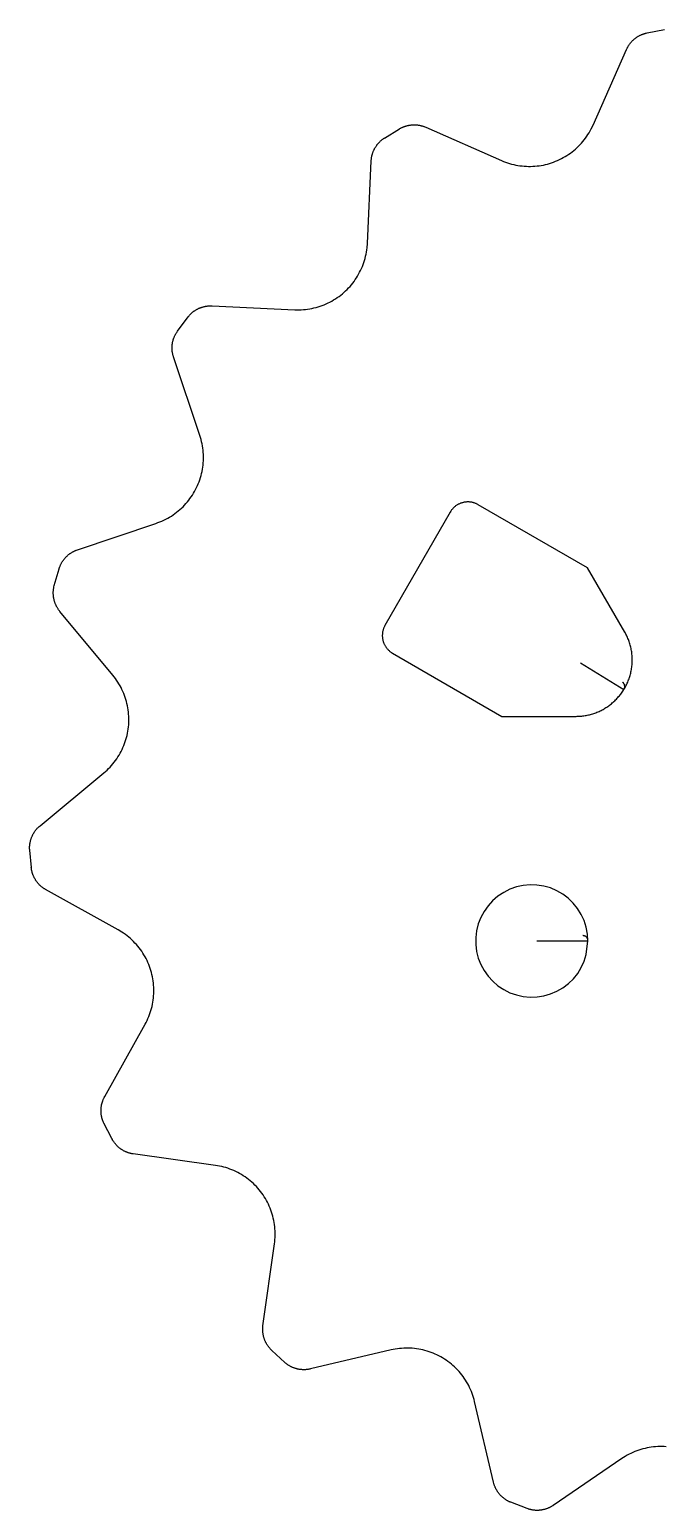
# Model space of a CAD drawing. Extents: x 15 to 767, y 15 to 763.
# Drawn here: x 15 to 326, y 38 to 763 of the extents above; entities that cross this region are included whole.
import ezdxf

# ---------------------------------------------------------------- set-up
doc = ezdxf.new("R2010")
doc.units = 0

msp = doc.modelspace()

# ---------------------------------------------------------------- linework, layer by layer
at = {"layer": 'Layer 0', "color": 5}
for p, q in [((317.399994, 761.599976), (325.799988, 763.200012)), ((290.899994, 716.400024), (307.299988, 753.5)), ((188.800003, 710.099976), (196.100006, 714.599976)), ((209, 715.400024), (246.100006, 699.099976)), ((180.399994, 658.400024), (182.300003, 698.900024)), ((104.400002, 627.900024), (144.899994, 626)), ((87.5, 615.599976), (92.599998, 622.5)), ((98.400002, 564.400024), (85.5, 602.900024)), ((288.200012, 499.700012), (234.699997, 530.5)), ((221, 526.900024), (189, 471.399994)), ((38.5, 508.5), (76.900002, 521.400024)), ((27.1, 490.899994), (29.5, 499.200012)), ((306.399994, 468.200012), (288.200012, 499.700012)), ((55.799999, 447.100006), (29.9, 478.299988)), ((192.699997, 457.799988), (246.199997, 426.899994)), ((284.700012, 453.100006), (306, 440.100006)), ((246.199997, 426.899994), (282.600006, 426.899994)), ((20.200001, 373.299988), (51.400002, 399.200012)), ((15.9, 352.899994), (15.1, 361.399994)), ((58.400002, 322.299988), (22.9, 342.100006)), ((263.399994, 316.899994), (288.399994, 316.899994)), ((51.799999, 240.699997), (71.599998, 276.100006)), ((55.299999, 220.100006), (51.400002, 227.699997)), ((106, 207), (65.800003, 212.600006)), ((129.300003, 128.399994), (134.899994, 168.600006)), ((140, 110.5), (133.699997, 116.300003)), ((192, 116.599998), (152.5, 107.300003)), ((242.199997, 51.799999), (232.899994, 91.300003)), ((304.899994, 63.400002), (271.399994, 40.5)), ((258.600006, 38.900002), (250.600006, 42))]:
    msp.add_line(p, q, dxfattribs=at)
for points in [[(307.299988, 753.5), (307.408081, 753.740906), (307.520721, 753.979675), (307.637848, 754.216309), (307.75943, 754.450684), (307.885437, 754.682678), (308.015778, 754.912292), (308.150452, 755.139404), (308.289398, 755.363953), (308.432556, 755.585754), (308.579865, 755.804871), (308.731293, 756.021179), (308.88678, 756.234558), (309.046295, 756.444946), (309.209747, 756.652283), (309.377075, 756.856567), (309.548248, 757.057556), (309.723175, 757.25531), (309.901794, 757.449768), (310.084076, 757.640747), (310.269958, 757.828308), (310.45932, 758.012268), (310.65213, 758.192627), (310.848297, 758.369324), (311.047791, 758.542297), (311.250519, 758.711487), (311.45639, 758.87677), (311.665375, 759.038147), (311.87735, 759.195557), (312.092285, 759.348877), (312.310059, 759.498169), (312.530609, 759.643311), (312.753876, 759.784241), (312.979767, 759.920959), (313.208191, 760.053345), (313.439087, 760.181396), (313.672363, 760.305115), (313.907898, 760.424316), (314.145691, 760.539124), (314.38559, 760.649353), (314.627533, 760.755066), (314.871429, 760.856201), (315.117188, 760.952698), (315.364746, 761.044495), (315.613983, 761.131653), (315.864807, 761.21405), (316.117157, 761.291687), (316.370941, 761.364563), (316.626038, 761.432617), (316.882385, 761.49585), (317.398468, 761.607788)], [(196.099991, 714.599976), (196.326981, 714.733276), (196.556442, 714.862305), (196.7883, 714.987), (197.022446, 715.1073), (197.25882, 715.223145), (197.49733, 715.334534), (197.7379, 715.441467), (197.980438, 715.543823), (198.224838, 715.641541), (198.471054, 715.734741), (198.718979, 715.823242), (198.968521, 715.907043), (199.219589, 715.986206), (199.472107, 716.060547), (199.725967, 716.130188), (199.98111, 716.195007), (200.237411, 716.255066), (200.494812, 716.310242), (200.753204, 716.360596), (201.012482, 716.406067), (201.272583, 716.446655), (201.533401, 716.4823), (201.79483, 716.513062), (202.056808, 716.53894), (202.319214, 716.559875), (202.581985, 716.575867), (202.844986, 716.586853), (203.10817, 716.592957), (203.371399, 716.594116), (203.634628, 716.590271), (203.89772, 716.581482), (204.160614, 716.56781), (204.423187, 716.549133), (204.685379, 716.525513), (204.947067, 716.497009), (205.208176, 716.463562), (205.468613, 716.425232), (205.728287, 716.381958), (205.987091, 716.333862), (206.244949, 716.280884), (206.50177, 716.223083), (206.757446, 716.160461), (207.011917, 716.093018), (207.26506, 716.020813), (207.5168, 715.943848), (207.767059, 715.862183), (208.015732, 715.775757), (208.262726, 715.684753), (208.50798, 715.589111), (208.992874, 715.383972)], [(246.099991, 699.100037), (247.062546, 698.693542), (248.037155, 698.316833), (249.022873, 697.970276), (250.018784, 697.654236), (251.023941, 697.368896), (252.037384, 697.114624), (253.058182, 696.891602), (254.085342, 696.700134), (255.117905, 696.540283), (256.154907, 696.412231), (257.195343, 696.316162), (258.238251, 696.252075), (259.282623, 696.220154), (260.327484, 696.220276), (261.371857, 696.252563), (262.414734, 696.316956), (263.455139, 696.41333), (264.492096, 696.541687), (265.524597, 696.701843), (266.551697, 696.893616), (267.572449, 697.116943), (268.585815, 697.371521), (269.590881, 697.657166), (270.5867, 697.973511), (271.572327, 698.320374), (272.546814, 698.697327), (273.509247, 699.104065), (274.45874, 699.540222), (275.394348, 700.005371), (276.315247, 700.499084), (277.22052, 701.020813), (278.109314, 701.570129), (278.980804, 702.146545), (279.834167, 702.749451), (280.668579, 703.378357), (281.483276, 704.032593), (282.277496, 704.711548), (283.050446, 705.414612), (283.801392, 706.141113), (284.529694, 706.89032), (285.234589, 707.66156), (285.915466, 708.454163), (286.571625, 709.267273), (287.202484, 710.10022), (287.807465, 710.952148), (288.385956, 711.822205), (288.937408, 712.709717), (289.461334, 713.61377), (289.957214, 714.533447), (290.863007, 716.416382)], [(182.299988, 698.900024), (182.313797, 699.16394), (182.332565, 699.42749), (182.356323, 699.690735), (182.385025, 699.95343), (182.418671, 700.215515), (182.45726, 700.476929), (182.500778, 700.73761), (182.549194, 700.997375), (182.602509, 701.256226), (182.66069, 701.513977), (182.723724, 701.77063), (182.79158, 702.026001), (182.864243, 702.28009), (182.941681, 702.532715), (183.02388, 702.783875), (183.110794, 703.033447), (183.202393, 703.281311), (183.29866, 703.527405), (183.399551, 703.771667), (183.50502, 704.013977), (183.615051, 704.254211), (183.729584, 704.492371), (183.848602, 704.728333), (183.972031, 704.961975), (184.099854, 705.193298), (184.23201, 705.422119), (184.368469, 705.648438), (184.509155, 705.872131), (184.654037, 706.09314), (184.80307, 706.31134), (184.956192, 706.526733), (185.113342, 706.739197), (185.274475, 706.948608), (185.439529, 707.155029), (185.608444, 707.358215), (185.781158, 707.558228), (185.957611, 707.754944), (186.137741, 707.948303), (186.321503, 708.138245), (186.508789, 708.324646), (186.69957, 708.507507), (186.893768, 708.686707), (187.091309, 708.862244), (187.29213, 709.034058), (187.49614, 709.201965), (187.703293, 709.366089), (187.913498, 709.526184), (188.126694, 709.682373), (188.342789, 709.834473), (188.783325, 710.126282)], [(144.900009, 626), (145.945801, 625.969971), (146.992004, 625.972046), (148.037659, 626.006348), (149.081772, 626.072754), (150.123352, 626.171204), (151.161407, 626.301636), (152.194962, 626.463928), (153.223038, 626.657898), (154.244675, 626.883362), (155.258881, 627.140137), (156.264725, 627.427979), (157.261261, 627.746582), (158.247513, 628.095642), (159.22258, 628.474915), (160.185532, 628.883911), (161.135437, 629.322388), (162.071442, 629.789795), (162.992615, 630.285767), (163.898117, 630.809814), (164.787094, 631.36145), (165.658676, 631.940186), (166.51207, 632.54541), (167.346451, 633.176575), (168.161041, 633.833069), (168.955063, 634.514343), (169.727768, 635.219666), (170.478424, 635.948425), (171.206345, 636.69989), (171.910797, 637.473389), (172.591156, 638.268127), (173.246765, 639.083496), (173.876999, 639.918579), (174.481277, 640.772644), (175.059006, 641.644836), (175.609665, 642.534424), (176.132706, 643.440552), (176.627655, 644.362244), (177.09404, 645.298767), (177.531418, 646.249207), (177.939362, 647.212585), (178.31752, 648.188049), (178.665512, 649.174683), (178.983002, 650.17157), (179.269714, 651.177734), (179.525345, 652.192261), (179.749695, 653.214111), (179.942505, 654.242432), (180.103638, 655.276184), (180.23291, 656.314392), (180.395447, 658.400208)], [(92.599983, 622.5), (92.764099, 622.707764), (92.932098, 622.912354), (93.103928, 623.11377), (93.279526, 623.31189), (93.458824, 623.506714), (93.641762, 623.698059), (93.828278, 623.885986), (94.018303, 624.070313), (94.211769, 624.251038), (94.408607, 624.428101), (94.608749, 624.601379), (94.812126, 624.770874), (95.018654, 624.936523), (95.228279, 625.098206), (95.44091, 625.255981), (95.656479, 625.409668), (95.874901, 625.559265), (96.096107, 625.704712), (96.320023, 625.846008), (96.546555, 625.982971), (96.775635, 626.115723), (97.007172, 626.24408), (97.241089, 626.368103), (97.47731, 626.48761), (97.715736, 626.602722), (97.956284, 626.713257), (98.198883, 626.819275), (98.443436, 626.920715), (98.689857, 627.017517), (98.938057, 627.109619), (99.18795, 627.197083), (99.439445, 627.279785), (99.692459, 627.357727), (99.946899, 627.430908), (100.202667, 627.499207), (100.459679, 627.562744), (100.71785, 627.621399), (100.977074, 627.675232), (101.237267, 627.724121), (101.498337, 627.768066), (101.760193, 627.807129), (102.022736, 627.841187), (102.285873, 627.870361), (102.549515, 627.894531), (102.81356, 627.913757), (103.077927, 627.927979), (103.342514, 627.937195), (103.607231, 627.941406), (103.871971, 627.940674), (104.401207, 627.924194)], [(85.500015, 602.900024), (85.42012, 603.149292), (85.344894, 603.400024), (85.274376, 603.652161), (85.208572, 603.905518), (85.147514, 604.160034), (85.091225, 604.41571), (85.039726, 604.672363), (84.993027, 604.929932), (84.951149, 605.188354), (84.914116, 605.44751), (84.88192, 605.707275), (84.854591, 605.967651), (84.83213, 606.228455), (84.814545, 606.489624), (84.801842, 606.751099), (84.794029, 607.012756), (84.791107, 607.274475), (84.793076, 607.536255), (84.799934, 607.797974), (84.811676, 608.059448), (84.828308, 608.320679), (84.849823, 608.581604), (84.876205, 608.842041), (84.907448, 609.101929), (84.943542, 609.361206), (84.984474, 609.619751), (85.030235, 609.877502), (85.080795, 610.134338), (85.136154, 610.390198), (85.196281, 610.64502), (85.261154, 610.898621), (85.330757, 611.15094), (85.405067, 611.401978), (85.484055, 611.65155), (85.567688, 611.899597), (85.655937, 612.146057), (85.748787, 612.390808), (85.846184, 612.633789), (85.948112, 612.874878), (86.05452, 613.114075), (86.165382, 613.351196), (86.280663, 613.586243), (86.400307, 613.819031), (86.524277, 614.049622), (86.652542, 614.277832), (86.785042, 614.503601), (86.921745, 614.726807), (87.062592, 614.94751), (87.207535, 615.165466), (87.509491, 615.593079)], [(76.899986, 521.399902), (77.887794, 521.747192), (78.864464, 522.124634), (79.829071, 522.531982), (80.780701, 522.96875), (81.718452, 523.434509), (82.641441, 523.928955), (83.548798, 524.451538), (84.439659, 525.001709), (85.313187, 525.579041), (86.168556, 526.182983), (87.004959, 526.812866), (87.821602, 527.468262), (88.617706, 528.148376), (89.392532, 528.852661), (90.145348, 529.580383), (90.875427, 530.330994), (91.582092, 531.103638), (92.264671, 531.897644), (92.922516, 532.71228), (93.555016, 533.546692), (94.16156, 534.400208), (94.741577, 535.271973), (95.294525, 536.161133), (95.819878, 537.066895), (96.317139, 537.988342), (96.785843, 538.924683), (97.22554, 539.874939), (97.635818, 540.838257), (98.016289, 541.813782), (98.366592, 542.800537), (98.686394, 543.797546), (98.975395, 544.803955), (99.233322, 545.818787), (99.459938, 546.841064), (99.655014, 547.869751), (99.818382, 548.904053), (99.949875, 549.94281), (100.04937, 550.985168), (100.116783, 552.030029), (100.152039, 553.076538), (100.155113, 554.123596), (100.125992, 555.170288), (100.064713, 556.215576), (99.971329, 557.258484), (99.845932, 558.297974), (99.688637, 559.333191), (99.499596, 560.363037), (99.278984, 561.386658), (99.027008, 562.402954), (98.42997, 564.409912)], [(234.700027, 530.5), (234.43129, 530.653809), (234.157913, 530.799194), (233.880173, 530.936096), (233.598312, 531.06427), (233.312637, 531.183655), (233.023392, 531.294189), (232.730865, 531.395691), (232.435333, 531.488098), (232.137085, 531.571289), (231.836395, 531.645203), (231.533569, 531.709778), (231.228882, 531.764954), (230.922638, 531.810669), (230.615128, 531.846863), (230.306641, 531.873535), (229.997482, 531.890625), (229.687927, 531.898132), (229.378296, 531.896057), (229.068878, 531.884399), (228.759979, 531.863159), (228.451874, 531.832397), (228.144882, 531.792053), (227.839264, 531.742249), (227.535355, 531.683044), (227.233414, 531.61438), (226.933746, 531.536438), (226.636642, 531.44928), (226.342377, 531.352966), (226.051224, 531.247559), (225.763489, 531.133179), (225.479431, 531.009949), (225.19931, 530.877991), (224.923431, 530.737427), (224.652023, 530.588379), (224.385361, 530.430969), (224.123703, 530.265442), (223.867294, 530.091858), (223.616394, 529.9104), (223.371216, 529.721313), (223.132019, 529.524658), (222.899033, 529.32074), (222.672455, 529.10968), (222.45253, 528.891724), (222.239471, 528.667053), (222.033463, 528.435852), (221.834702, 528.198425), (221.643402, 527.954956), (221.459732, 527.705688), (221.283859, 527.450867), (220.956223, 526.925476)], [(29.5, 499.200012), (29.577766, 499.451843), (29.660263, 499.702148), (29.747463, 499.950867), (29.839336, 500.197906), (29.935848, 500.443176), (30.036966, 500.686554), (30.142653, 500.928009), (30.252871, 501.167419), (30.36758, 501.404724), (30.486742, 501.639801), (30.610313, 501.87262), (30.738251, 502.103027), (30.870508, 502.331024), (31.007038, 502.556458), (31.147793, 502.779297), (31.292721, 502.99942), (31.441772, 503.216797), (31.594896, 503.431335), (31.752033, 503.642914), (31.913132, 503.851532), (32.078133, 504.057037), (32.246979, 504.25943), (32.419605, 504.458588), (32.595959, 504.654449), (32.77597, 504.846985), (32.959579, 505.036072), (33.146717, 505.221649), (33.337322, 505.403687), (33.531322, 505.582092), (33.728653, 505.756836), (33.929237, 505.927795), (34.133011, 506.09494), (34.339897, 506.25824), (34.549824, 506.417603), (34.762718, 506.572998), (34.978504, 506.724335), (35.197102, 506.871552), (35.418438, 507.014679), (35.642429, 507.153564), (35.868999, 507.288208), (36.098064, 507.418579), (36.329552, 507.544617), (36.563366, 507.666229), (36.799435, 507.783447), (37.03767, 507.896179), (37.277988, 508.004425), (37.520302, 508.108093), (37.764526, 508.207184), (38.010574, 508.301666), (38.50774, 508.476593)], [(29.9, 478.299988), (29.733629, 478.503479), (29.571093, 478.710022), (29.412447, 478.919586), (29.257746, 479.13208), (29.107046, 479.347412), (28.960396, 479.565521), (28.81785, 479.786346), (28.679459, 480.009827), (28.545269, 480.235809), (28.415327, 480.464294), (28.289679, 480.695129), (28.168369, 480.928314), (28.051439, 481.163696), (27.938931, 481.401245), (27.830883, 481.640839), (27.727333, 481.882416), (27.628317, 482.125916), (27.533871, 482.371185), (27.444027, 482.618195), (27.358818, 482.866821), (27.278271, 483.117035), (27.202414, 483.368683), (27.131277, 483.621704), (27.064882, 483.876007), (27.003252, 484.131531), (26.946411, 484.388153), (26.894379, 484.645782), (26.84717, 484.904327), (26.804804, 485.163757), (26.767294, 485.423889), (26.734655, 485.684692), (26.706898, 485.946075), (26.684032, 486.207916), (26.666065, 486.470123), (26.653004, 486.732635), (26.644852, 486.995361), (26.641613, 487.258179), (26.643288, 487.520996), (26.649876, 487.783752), (26.661375, 488.046326), (26.677782, 488.308655), (26.699091, 488.570648), (26.725292, 488.832153), (26.756378, 489.09317), (26.792339, 489.353516), (26.833162, 489.613159), (26.87883, 489.872009), (26.929331, 490.129944), (26.984644, 490.386902), (27.109621, 490.89743)], [(189.000015, 471.400024), (188.854034, 471.131287), (188.716339, 470.858215), (188.587097, 470.581055), (188.466385, 470.300049), (188.35434, 470.015503), (188.251068, 469.727631), (188.156647, 469.436737), (188.071182, 469.143097), (187.994766, 468.846985), (187.927429, 468.548645), (187.869278, 468.248413), (187.820343, 467.946533), (187.780685, 467.64328), (187.75032, 467.338959), (187.729294, 467.033875), (187.717621, 466.728271), (187.715317, 466.422455), (187.722366, 466.116699), (187.738785, 465.81131), (187.764557, 465.506592), (187.799637, 465.202789), (187.844009, 464.900177), (187.897629, 464.599091), (187.960434, 464.299805), (188.032379, 464.002563), (188.113403, 463.707642), (188.203415, 463.415375), (188.302338, 463.125977), (188.410065, 462.839783), (188.52652, 462.556976), (188.651581, 462.277893), (188.785126, 462.002777), (188.927032, 461.731873), (189.077164, 461.465424), (189.235397, 461.203705), (189.401566, 460.94696), (189.575516, 460.695435), (189.757095, 460.449341), (189.946121, 460.208923), (190.14241, 459.974426), (190.34581, 459.746033), (190.556091, 459.523987), (190.773087, 459.308472), (190.996567, 459.099701), (191.226349, 458.897888), (191.462204, 458.703186), (191.703903, 458.515808), (191.951218, 458.335938), (192.203949, 458.163696), (192.72464, 457.842834)], [(306, 440.099976), (306.298035, 440.595886), (306.585541, 441.097961), (306.862427, 441.605988), (307.12854, 442.11972), (307.383789, 442.638977), (307.628052, 443.163452), (307.861206, 443.692963), (308.08316, 444.227295), (308.293823, 444.766144), (308.493103, 445.309326), (308.680878, 445.856598), (308.857086, 446.407684), (309.021667, 446.962372), (309.17453, 447.520386), (309.315613, 448.081482), (309.444824, 448.645447), (309.562164, 449.212006), (309.667511, 449.780914), (309.760895, 450.351929), (309.842194, 450.924744), (309.911438, 451.499176), (309.968597, 452.074921), (310.01358, 452.651733), (310.046417, 453.229401), (310.067078, 453.807587), (310.075592, 454.386108), (310.071869, 454.964691), (310.056, 455.54303), (310.027954, 456.120941), (309.987732, 456.69812), (309.935394, 457.274323), (309.870911, 457.849304), (309.794342, 458.422791), (309.705719, 458.994537), (309.605072, 459.564301), (309.492432, 460.131805), (309.367889, 460.696808), (309.231476, 461.259094), (309.083252, 461.818359), (308.923279, 462.37439), (308.751617, 462.92691), (308.56839, 463.475708), (308.373627, 464.020508), (308.16745, 464.561127), (307.949921, 465.09726), (307.721161, 465.628693), (307.481262, 466.155182), (307.230316, 466.676514), (306.968475, 467.192444), (306.412476, 468.207184)], [(51.400002, 399.199982), (52.194588, 399.881622), (52.967773, 400.587433), (53.718826, 401.316742), (54.447029, 402.068878), (55.151691, 402.843109), (55.832142, 403.638702), (56.487732, 404.454895), (57.11784, 405.290955), (57.721867, 406.145996), (58.299236, 407.019287), (58.8494, 407.909973), (59.37183, 408.8172), (59.866035, 409.740082), (60.331547, 410.677795), (60.767914, 411.629425), (61.174728, 412.594025), (61.551601, 413.57074), (61.898174, 414.558594), (62.214119, 415.556671), (62.49913, 416.564026), (62.752941, 417.579681), (62.975311, 418.602692), (63.166023, 419.63208), (63.324902, 420.66684), (63.45179, 421.705994), (63.546574, 422.748596), (63.609158, 423.79361), (63.639484, 424.840088), (63.637524, 425.886963), (63.603279, 426.933289), (63.536781, 427.978088), (63.438099, 429.020325), (63.307316, 430.05899), (63.144566, 431.09317), (62.950001, 432.121826), (62.723804, 433.143982), (62.466194, 434.158691), (62.17741, 435.164978), (61.857735, 436.161865), (61.507465, 437.148407), (61.126938, 438.123688), (60.716515, 439.086792), (60.276585, 440.036774), (59.807568, 440.972717), (59.30991, 441.893768), (58.784084, 442.799011), (58.230591, 443.687622), (57.64996, 444.558746), (57.042736, 445.41156), (55.750862, 447.05896)], [(306.000031, 440.100006), (306.04303, 440.166779), (306.083893, 440.234833), (306.12262, 440.304169), (306.159119, 440.374664), (306.19342, 440.446289), (306.225433, 440.518951), (306.255127, 440.59256), (306.282501, 440.667084), (306.307526, 440.742462), (306.33017, 440.818542), (306.350403, 440.895325), (306.368195, 440.972717), (306.383575, 441.050598), (306.396484, 441.128937), (306.406921, 441.207672), (306.414886, 441.286652), (306.420349, 441.365875), (306.423309, 441.445221), (306.423798, 441.524597), (306.421753, 441.603973), (306.417236, 441.683258), (306.410248, 441.762329), (306.400726, 441.841156), (306.388763, 441.919647), (306.374329, 441.997742), (306.357452, 442.075317), (306.338135, 442.152344), (306.316406, 442.228699), (306.292297, 442.304352), (306.265808, 442.379211), (306.237, 442.453186), (306.205841, 442.526215), (306.172424, 442.598236), (306.136749, 442.669189), (306.098877, 442.738953), (306.058807, 442.807495), (306.016602, 442.874756), (305.972321, 442.940674), (305.925995, 443.005127), (305.877625, 443.068115), (305.827332, 443.129547), (305.775116, 443.189362), (305.721039, 443.247498), (305.665192, 443.303925), (305.607574, 443.358551), (305.548248, 443.411346), (305.487305, 443.46225), (305.424805, 443.5112), (305.360779, 443.558167), (305.228485, 443.645966)], [(282.600006, 426.899994), (283.150208, 426.907501), (283.700165, 426.926025), (284.249664, 426.955536), (284.798431, 426.996033), (285.346283, 427.047516), (285.893005, 427.109955), (286.438354, 427.183289), (286.982117, 427.267548), (287.524109, 427.362671), (288.064087, 427.468597), (288.601837, 427.585327), (289.137115, 427.712769), (289.669769, 427.850922), (290.199554, 427.999695), (290.726227, 428.159027), (291.249634, 428.328888), (291.769531, 428.509155), (292.285706, 428.699829), (292.797974, 428.900757), (293.306122, 429.111908), (293.809937, 429.333191), (294.309204, 429.564514), (294.803772, 429.805756), (295.293396, 430.056854), (295.777924, 430.317719), (296.257111, 430.588196), (296.730804, 430.868225), (297.198792, 431.157684), (297.660889, 431.456421), (298.116913, 431.764374), (298.566711, 432.08139), (299.01004, 432.407318), (299.446777, 432.742065), (299.87674, 433.08548), (300.299744, 433.437439), (300.715607, 433.797791), (301.124176, 434.166382), (301.525299, 434.54306), (301.918793, 434.927704), (302.304535, 435.32016), (302.682312, 435.720245), (303.052032, 436.127808), (303.413513, 436.542664), (303.766632, 436.964691), (304.111237, 437.393707), (304.447174, 437.829529), (304.774353, 438.271973), (305.09259, 438.720886), (305.401764, 439.176056), (305.992554, 440.104553)], [(15.099999, 361.399994), (15.081776, 361.663696), (15.068519, 361.927673), (15.060232, 362.191864), (15.05692, 362.456177), (15.058582, 362.72049), (15.06522, 362.984741), (15.07683, 363.24881), (15.093408, 363.512634), (15.114948, 363.776062), (15.141443, 364.039063), (15.172883, 364.301514), (15.209258, 364.563324), (15.250553, 364.824402), (15.296756, 365.084656), (15.347848, 365.343994), (15.403812, 365.602325), (15.464629, 365.859558), (15.530277, 366.115601), (15.600733, 366.370361), (15.67597, 366.623779), (15.755964, 366.875702), (15.840685, 367.126068), (15.930103, 367.374817), (16.024189, 367.621826), (16.122906, 367.867035), (16.226221, 368.110321), (16.334095, 368.351654), (16.446495, 368.590881), (16.563375, 368.827972), (16.684698, 369.062805), (16.810419, 369.295319), (16.940495, 369.525421), (17.074879, 369.753021), (17.213522, 369.978088), (17.356377, 370.20047), (17.503391, 370.420135), (17.654516, 370.637024), (17.809694, 370.850983), (17.968872, 371.062012), (18.131994, 371.269989), (18.299002, 371.474884), (18.469837, 371.676575), (18.644438, 371.875031), (18.822742, 372.07016), (19.004688, 372.261902), (19.19021, 372.450195), (19.379244, 372.634949), (19.571722, 372.816101), (19.767574, 372.993622), (20.169149, 373.337433)], [(22.900005, 342.099976), (22.672611, 342.231415), (22.447721, 342.367096), (22.22541, 342.506958), (22.005762, 342.65094), (21.788849, 342.799042), (21.574751, 342.951172), (21.363539, 343.1073), (21.155291, 343.267365), (20.950077, 343.431274), (20.747972, 343.598999), (20.549046, 343.770508), (20.353367, 343.945709), (20.161005, 344.124542), (19.972029, 344.306946), (19.786503, 344.492859), (19.604494, 344.68219), (19.426065, 344.874939), (19.251278, 345.070984), (19.080196, 345.270264), (18.912878, 345.472717), (18.749384, 345.678284), (18.589769, 345.886841), (18.434092, 346.098389), (18.282404, 346.312805), (18.134762, 346.530029), (17.991215, 346.749969), (17.851816, 346.972565), (17.716612, 347.197754), (17.585649, 347.425415), (17.458979, 347.655487), (17.336639, 347.887909), (17.218678, 348.122589), (17.105133, 348.359406), (16.996048, 348.598328), (16.891457, 348.839264), (16.791399, 349.082092), (16.69591, 349.326782), (16.605022, 349.573181), (16.518768, 349.821259), (16.437176, 350.070923), (16.360277, 350.322052), (16.288099, 350.574585), (16.220665, 350.82843), (16.157997, 351.083496), (16.100122, 351.339691), (16.047056, 351.596924), (15.998821, 351.855103), (15.955432, 352.114136), (15.916903, 352.373932), (15.854491, 352.895416)], [(288.399994, 316.92749), (288.188171, 320.306702), (287.562683, 323.634277), (286.53302, 326.859772), (285.114807, 329.934296), (283.329498, 332.811218), (281.204193, 335.44693), (278.771118, 337.801514), (276.067108, 339.839233), (273.133179, 341.529236), (270.013824, 342.845856), (266.756287, 343.769196), (263.410004, 344.285217), (260.025635, 344.386078), (256.654572, 344.070313), (253.347824, 343.342651), (250.155563, 342.214172), (247.12619, 340.701935), (244.305603, 338.828888), (241.736588, 336.623413), (239.458054, 334.118958), (237.504562, 331.353485), (235.905716, 328.368927), (234.68576, 325.21048), (233.86319, 321.926086), (233.45047, 318.565491), (233.453857, 315.179626), (233.873291, 311.819855), (234.702438, 308.537109), (235.928696, 305.381104), (237.533508, 302.39975), (239.492523, 299.638184), (241.776062, 297.138275), (244.349487, 294.937958), (247.173813, 293.070557), (250.206223, 291.564392), (253.400726, 290.442261), (256.708923, 289.721222), (260.080658, 289.412201), (263.464783, 289.519867), (266.810059, 290.042572), (270.065735, 290.972412), (273.182465, 292.295288), (276.113007, 293.99115), (278.812927, 296.034302), (281.241302, 298.393738), (283.361328, 301.033722), (285.140869, 303.914215), (286.552948, 306.991577), (287.576141, 310.219147), (288.399994, 316.92749)], [(71.599998, 276.100006), (72.094032, 277.02243), (72.559425, 277.959656), (72.995735, 278.910767), (73.402542, 279.874847), (73.77948, 280.851013), (74.126167, 281.838318), (74.442291, 282.835815), (74.727547, 283.84259), (74.981659, 284.857666), (75.204399, 285.880096), (75.395538, 286.908905), (75.554916, 287.943085), (75.682358, 288.981689), (75.777763, 290.023743), (75.841034, 291.068237), (75.872108, 292.114166), (75.870956, 293.160583), (75.837578, 294.206451), (75.772011, 295.250793), (75.674316, 296.292633), (75.544586, 297.330963), (75.382935, 298.364807), (75.189529, 299.393188), (74.964546, 300.415131), (74.708199, 301.429626), (74.420723, 302.435791), (74.102409, 303.432587), (73.753548, 304.419128), (73.374466, 305.39447), (72.965538, 306.357635), (72.52713, 307.3078), (72.059677, 308.243988), (71.563622, 309.165314), (71.039421, 310.070953), (70.487579, 310.960022), (69.908623, 311.831665), (69.303101, 312.685089), (68.671585, 313.51944), (68.014671, 314.333954), (67.332985, 315.127838), (66.627182, 315.90036), (65.897919, 316.650787), (65.145889, 317.378387), (64.371811, 318.08252), (63.57642, 318.762451), (62.760468, 319.417572), (61.924725, 320.047241), (61.069988, 320.650879), (60.197067, 321.227936), (58.399994, 322.300018)], [(288.400024, 316.899994), (288.401947, 316.979004), (288.401337, 317.058014), (288.398285, 317.136963), (288.3927, 317.21579), (288.384644, 317.294403), (288.374115, 317.372711), (288.361115, 317.450653), (288.345642, 317.528137), (288.327759, 317.605103), (288.307434, 317.681488), (288.284698, 317.757172), (288.259613, 317.832092), (288.232147, 317.906189), (288.202362, 317.97937), (288.170288, 318.051605), (288.135956, 318.122772), (288.099396, 318.19281), (288.060638, 318.261688), (288.019714, 318.329285), (287.976685, 318.395538), (287.93158, 318.460419), (287.88443, 318.523865), (287.835327, 318.585754), (287.784271, 318.646088), (287.731354, 318.704773), (287.676605, 318.761749), (287.620087, 318.816986), (287.561859, 318.870392), (287.501984, 318.921936), (287.440491, 318.971558), (287.377441, 319.019226), (287.312958, 319.06488), (287.24704, 319.108459), (287.179779, 319.149933), (287.111267, 319.18927), (287.041534, 319.22644), (286.970642, 319.261383), (286.898712, 319.294067), (286.825745, 319.324463), (286.751892, 319.352539), (286.677185, 319.378265), (286.601685, 319.401611), (286.525513, 319.422577), (286.4487, 319.441101), (286.371338, 319.457214), (286.293488, 319.470886), (286.215271, 319.482086), (286.136749, 319.490784), (286.057953, 319.497009), (285.900024, 319.502014)], [(51.399998, 227.699997), (51.286774, 227.939636), (51.178104, 228.181366), (51.074032, 228.42511), (50.97459, 228.670792), (50.879818, 228.918304), (50.789749, 229.167572), (50.704418, 229.418503), (50.623852, 229.67099), (50.54808, 229.924973), (50.477127, 230.180344), (50.411026, 230.436996), (50.349792, 230.69487), (50.293453, 230.953857), (50.242027, 231.213852), (50.19553, 231.474777), (50.153984, 231.736542), (50.117401, 231.999039), (50.085796, 232.262192), (50.059174, 232.525894), (50.037552, 232.790039), (50.020935, 233.054565), (50.009327, 233.319351), (50.002735, 233.584305), (50.00116, 233.849335), (50.004604, 234.114349), (50.013065, 234.379257), (50.026539, 234.643951), (50.045021, 234.90834), (50.068504, 235.172333), (50.096981, 235.435837), (50.130444, 235.698761), (50.168877, 235.960999), (50.212269, 236.222458), (50.260601, 236.483063), (50.313858, 236.742691), (50.372025, 237.001266), (50.435074, 237.258698), (50.502983, 237.514893), (50.575733, 237.769745), (50.653294, 238.023178), (50.735638, 238.275101), (50.822739, 238.525421), (50.914562, 238.774048), (51.011074, 239.020889), (51.112244, 239.265854), (51.218033, 239.508865), (51.328403, 239.749832), (51.443317, 239.988663), (51.562733, 240.225281), (51.814911, 240.691544)], [(65.800003, 212.600006), (65.540169, 212.639877), (65.281128, 212.684616), (65.022964, 212.734177), (64.765778, 212.788574), (64.509651, 212.847778), (64.254684, 212.911758), (64.000954, 212.980499), (63.748558, 213.053986), (63.497581, 213.132172), (63.248112, 213.215042), (63.000237, 213.302582), (62.754044, 213.39473), (62.509617, 213.491486), (62.267048, 213.592789), (62.026413, 213.698624), (61.787804, 213.808929), (61.5513, 213.923691), (61.31699, 214.042862), (61.084949, 214.166397), (60.855259, 214.29425), (60.628006, 214.426392), (60.403263, 214.562744), (60.181114, 214.703293), (59.961632, 214.847977), (59.7449, 214.996735), (59.530991, 215.149536), (59.319977, 215.306305), (59.111935, 215.466995), (58.906937, 215.631546), (58.705055, 215.799927), (58.506359, 215.972031), (58.310921, 216.147842), (58.118809, 216.327271), (57.930088, 216.510269), (57.744827, 216.696777), (57.563087, 216.886703), (57.384937, 217.080002), (57.210434, 217.276611), (57.039642, 217.47644), (56.872623, 217.679443), (56.709431, 217.885529), (56.550125, 218.094635), (56.39476, 218.306686), (56.243397, 218.521606), (56.096077, 218.739334), (55.952862, 218.959763), (55.813797, 219.182846), (55.678932, 219.408493), (55.548313, 219.636627), (55.300003, 220.100006)], [(134.899994, 168.599991), (135.032089, 169.638916), (135.132065, 170.681412), (135.199844, 171.726501), (135.235336, 172.773178), (135.23851, 173.820465), (135.209381, 174.86734), (135.14798, 175.912827), (135.054337, 176.955917), (134.928558, 177.995621), (134.770767, 179.030945), (134.5811, 180.060913), (134.359756, 181.084549), (134.106934, 182.100845), (133.822876, 183.108871), (133.507843, 184.107666), (133.162155, 185.096252), (132.786133, 186.0737), (132.380142, 187.039078), (131.94455, 187.991486), (131.479767, 188.929993), (130.986267, 189.853714), (130.464508, 190.761765), (129.914978, 191.65329), (129.338196, 192.527435), (128.734726, 193.383377), (128.105133, 194.220291), (127.45002, 195.037369), (126.770004, 195.833862), (126.065742, 196.608978), (125.337906, 197.362015), (124.587181, 198.092224), (123.814285, 198.798935), (123.019951, 199.481461), (122.204941, 200.13916), (121.370026, 200.771393), (120.515999, 201.377563), (119.643684, 201.957108), (118.753899, 202.50946), (117.847496, 203.034088), (116.925346, 203.530518), (115.988312, 203.998245), (115.037292, 204.436844), (114.073204, 204.845901), (113.096947, 205.225006), (112.109459, 205.573822), (111.111679, 205.891998), (110.104561, 206.179245), (109.089058, 206.435272), (108.066139, 206.659866), (106.00193, 207.013855)], [(133.699997, 116.300011), (133.508896, 116.479614), (133.321182, 116.662766), (133.136932, 116.849388), (132.956192, 117.039436), (132.779068, 117.232834), (132.605576, 117.429504), (132.435791, 117.629395), (132.269791, 117.832428), (132.10762, 118.038528), (131.949326, 118.247635), (131.794968, 118.459656), (131.644623, 118.674538), (131.498306, 118.892197), (131.35611, 119.112549), (131.218048, 119.335526), (131.084183, 119.56105), (130.954559, 119.78904), (130.829239, 120.019417), (130.708252, 120.252098), (130.591629, 120.487), (130.479431, 120.724045), (130.371689, 120.96315), (130.268433, 121.204231), (130.169708, 121.447197), (130.075546, 121.691971), (129.985992, 121.938461), (129.901062, 122.186592), (129.820801, 122.436264), (129.745209, 122.687393), (129.674347, 122.939896), (129.6082, 123.19368), (129.546829, 123.448654), (129.49025, 123.704735), (129.438461, 123.96183), (129.391495, 124.219849), (129.349365, 124.478699), (129.312088, 124.738297), (129.279678, 124.998543), (129.252151, 125.259354), (129.229507, 125.520638), (129.211746, 125.782295), (129.198898, 126.044235), (129.190948, 126.306374), (129.187897, 126.568611), (129.189774, 126.830864), (129.196548, 127.09304), (129.208221, 127.355034), (129.224808, 127.616768), (129.246277, 127.878151), (129.303894, 128.399506)], [(232.899979, 91.300003), (232.644089, 92.31562), (232.357025, 93.322876), (232.039093, 94.320816), (231.690567, 95.308487), (231.311813, 96.284958), (230.903152, 97.249306), (230.464981, 98.200607), (229.997742, 99.137962), (229.501846, 100.060486), (228.977768, 100.967308), (228.426025, 101.857552), (227.847122, 102.730385), (227.241623, 103.584976), (226.610092, 104.420517), (225.953125, 105.236214), (225.271362, 106.031296), (224.56543, 106.805), (223.835999, 107.556602), (223.083771, 108.285378), (222.309464, 108.990654), (221.513809, 109.671745), (220.69754, 110.328011), (219.861465, 110.958824), (219.006348, 111.563599), (218.133026, 112.141747), (217.24231, 112.692726), (216.335037, 113.216019), (215.412094, 113.711121), (214.474335, 114.177567), (213.522659, 114.614914), (212.557968, 115.022751), (211.581177, 115.400681), (210.593216, 115.748352), (209.595001, 116.065437), (208.587509, 116.351624), (207.571671, 116.606659), (206.548462, 116.830284), (205.51886, 117.022293), (204.483826, 117.18251), (203.444351, 117.310776), (202.401428, 117.406967), (201.356018, 117.470993), (200.309143, 117.5028), (199.261795, 117.502357), (198.214951, 117.469658), (197.169601, 117.404732), (196.126755, 117.307648), (195.087387, 117.178497), (194.05249, 117.017403), (191.999985, 116.599998)], [(152.499985, 107.300003), (152.24324, 107.242142), (151.985458, 107.189125), (151.726715, 107.140968), (151.467117, 107.097702), (151.206741, 107.059326), (150.945709, 107.025871), (150.684067, 106.99733), (150.421951, 106.973724), (150.159439, 106.955063), (149.896606, 106.941345), (149.633575, 106.932587), (149.370422, 106.92878), (149.107239, 106.929932), (148.844131, 106.936043), (148.581177, 106.947105), (148.318481, 106.96312), (148.056137, 106.984085), (147.794235, 107.009979), (147.532867, 107.04081), (147.272125, 107.076553), (147.0121, 107.117203), (146.752884, 107.162743), (146.494583, 107.213158), (146.237274, 107.268433), (145.981049, 107.328537), (145.725998, 107.393463), (145.472214, 107.463181), (145.219788, 107.537666), (144.968826, 107.616898), (144.719391, 107.700836), (144.471573, 107.789459), (144.225479, 107.882736), (143.981171, 107.980629), (143.73877, 108.083107), (143.498337, 108.190132), (143.259949, 108.301674), (143.023712, 108.417679), (142.789719, 108.538116), (142.558014, 108.662941), (142.328705, 108.792107), (142.101883, 108.925568), (141.877594, 109.063278), (141.65596, 109.205185), (141.437027, 109.35125), (141.220886, 109.501404), (141.007614, 109.655609), (140.797272, 109.813797), (140.589966, 109.975929), (140.385742, 110.14193), (139.986862, 110.485321)], [(326.696442, 69.207939), (325.653717, 69.27169), (324.609558, 69.303391), (323.564911, 69.302994), (322.520752, 69.270515), (321.478088, 69.205978), (320.437927, 69.109451), (319.401184, 68.981018), (318.368896, 68.820808), (317.34201, 68.62896), (316.321503, 68.405663), (315.30835, 68.151131), (314.303467, 67.865593), (313.307831, 67.549324), (312.322388, 67.202629), (311.348053, 66.825829), (310.385773, 66.419281), (309.436401, 65.983368), (308.500885, 65.518501), (307.580109, 65.025116), (306.674896, 64.503685), (304.914612, 63.378647)], [(250.600006, 42), (250.356445, 42.100098), (250.114792, 42.204754), (249.875168, 42.313934), (249.637634, 42.427608), (249.402267, 42.545727), (249.169174, 42.668247), (248.938431, 42.795135), (248.710114, 42.926338), (248.484299, 43.06181), (248.261078, 43.201508), (248.040512, 43.345375), (247.822708, 43.49337), (247.607712, 43.645432), (247.395615, 43.80151), (247.186493, 43.961552), (246.980423, 44.125496), (246.777466, 44.293285), (246.577698, 44.464863), (246.38121, 44.640171), (246.188034, 44.819138), (245.99826, 45.001709), (245.811966, 45.187817), (245.629196, 45.377396), (245.450027, 45.570377), (245.274521, 45.766697), (245.102722, 45.966278), (244.934723, 46.16906), (244.770569, 46.374962), (244.610306, 46.583916), (244.45401, 46.795845), (244.301712, 47.010677), (244.153503, 47.228336), (244.009399, 47.448746), (243.869476, 47.671825), (243.733765, 47.897495), (243.602325, 48.125679), (243.475189, 48.356293), (243.352432, 48.58926), (243.234055, 48.824493), (243.120148, 49.061909), (243.010712, 49.301426), (242.905792, 49.542961), (242.80545, 49.786423), (242.709702, 50.031731), (242.618576, 50.278797), (242.53212, 50.527534), (242.450348, 50.777851), (242.373306, 51.029659), (242.30101, 51.282875), (242.170776, 51.793121)], [(271.399994, 40.499992), (271.182159, 40.353355), (270.961609, 40.210842), (270.738434, 40.072506), (270.512695, 39.938396), (270.284454, 39.808556), (270.053802, 39.683033), (269.820862, 39.561874), (269.585663, 39.445122), (269.348297, 39.332817), (269.108856, 39.224998), (268.867462, 39.121704), (268.624146, 39.022972), (268.379028, 38.928837), (268.132172, 38.839333), (267.883667, 38.754486), (267.633606, 38.674335), (267.38208, 38.598904), (267.129211, 38.528217), (266.875031, 38.462303), (266.619659, 38.401184), (266.36319, 38.344879), (266.105682, 38.293415), (265.84729, 38.246803), (265.588043, 38.205067), (265.328064, 38.168213), (265.067413, 38.136261), (264.806244, 38.109219), (264.544586, 38.087093), (264.282562, 38.069901), (264.020264, 38.05764), (263.757782, 38.050316), (263.495209, 38.047935), (263.232635, 38.050499), (262.970184, 38.057999), (262.707886, 38.070438), (262.445862, 38.087814), (262.184235, 38.110115), (261.923065, 38.137337), (261.662476, 38.169472), (261.402496, 38.206501), (261.14328, 38.248417), (260.884918, 38.295204), (260.627441, 38.346848), (260.371002, 38.403324), (260.115692, 38.464619), (259.861572, 38.530708), (259.608704, 38.601566), (259.357239, 38.677174), (259.107269, 38.757496), (258.61203, 38.932182)]]:
    msp.add_lwpolyline(points, dxfattribs=at)

doc.saveas('drawing.dxf')
